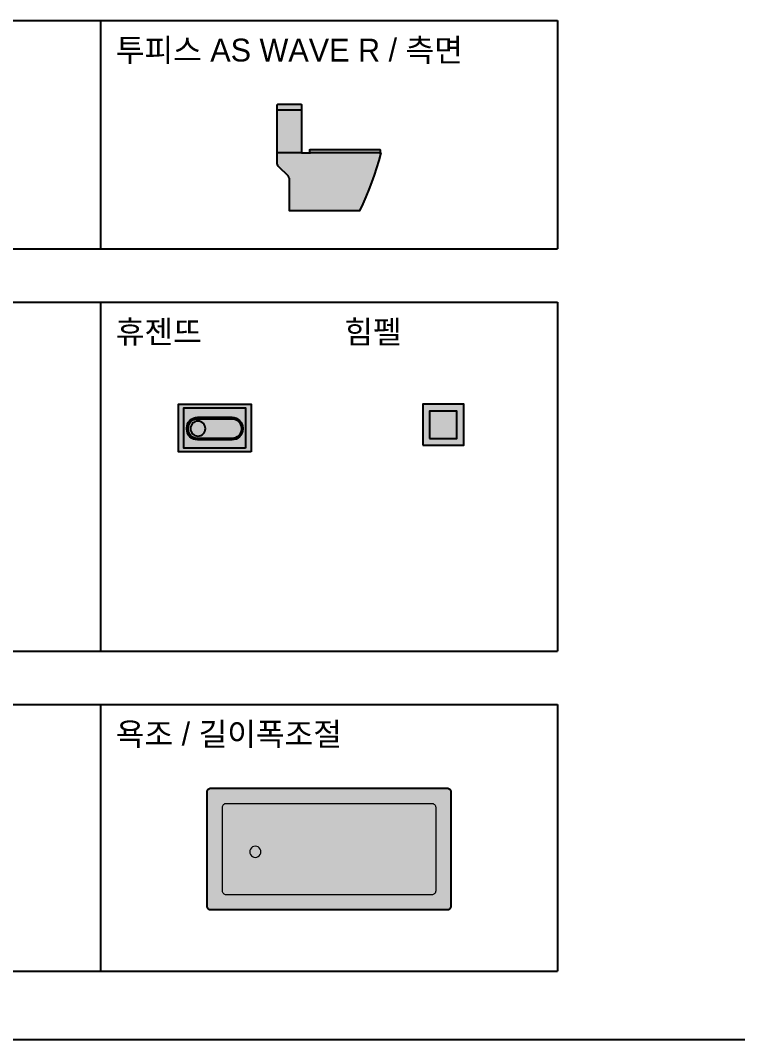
# Model space of a CAD drawing. Header units: millimetres. Extents: x 488786 to 747986, y 25193 to 95000.
# Drawn here: x 548974 to 553682, y 70628 to 77320 of the extents above; entities that cross this region are included whole.
import ezdxf

# ---------------------------------------------------------------- set-up
doc = ezdxf.new("R2010")
doc.units = ezdxf.units.MM
for name, color, linetype in [('10. ETC', 251, 'Continuous'), ('13. TXT2', 43, 'Continuous'), ('25. 255', 255, 'Continuous'), ('6. FUR1', 181, 'Continuous')]:
    doc.layers.add(name, color=color, linetype=linetype)
doc.layers.add('7. FUR2', color=241, linetype='Continuous', lineweight=5)
doc.styles.add('YUHIHA_TEXT', font='Pretendard-Regular.ttf')

# ---------------------------------------------------------------- blocks, each defined once
blk = doc.blocks.new('YUHIHA_Sanitary_Toilet_TwoPiece_B_Side_Geometry')
at = {"layer": '25. 255'}
blk.add_hatch(color=256, dxfattribs=at).paths.add_polyline_path([(216.7, 380.2), (215, 381), (214, 382), (213.2, 383.7), (213, 398), (213.4, 399.9), (214.5, 401.5), (216.1, 402.6), (218, 403), (671, 403), (672.3, 402.8), (674, 402), (675, 401), (675.8, 399.3), (676, 385), (675.6, 383.1), (674.5, 381.5), (672.9, 380.4), (671, 380), (680, 380), (666.8, 331), (652.3, 282.3), (636.6, 234.1), (619.6, 186.3), (601.3, 139), (581.8, 92.1), (561, 45.8), (539, 0), (80, 0), (80, 207.6), (79.9, 210.6), (79.4, 213.5), (78.7, 216.3), (76.5, 221.7), (75, 224.3), (73.2, 226.6), (8.8, 291.3), (6.8, 293.5), (3.5, 298.3), (1.3, 303.7), (0.6, 306.6), (0, 312.5), (0, 380), (0, 660), (0.1, 696.1), (1.5, 698.6), (3.1, 699.6), (5, 700), (156, 699.9), (158.5, 698.6), (159.9, 696.1), (160, 660), (160, 380), (218, 380)])
at = {"layer": '6. FUR1', "linetype": 'Continuous'}
blk.add_lwpolyline([(216.7, 380.2), (215, 381), (214, 382), (213.2, 383.7), (213, 398), (213.4, 399.9), (214.5, 401.5), (216.1, 402.6), (218, 403), (671, 403), (672.3, 402.8), (674, 402), (675, 401), (675.8, 399.3), (676, 385), (675.6, 383.1), (674.5, 381.5), (672.9, 380.4), (671, 380), (680, 380), (666.8, 331), (652.3, 282.3), (636.6, 234.1), (619.6, 186.3), (601.3, 139), (581.8, 92.1), (561, 45.8), (539, 0), (80, 0), (80, 207.6), (79.9, 210.6), (79.4, 213.5), (78.7, 216.3), (76.5, 221.7), (75, 224.3), (73.2, 226.6), (8.8, 291.3), (6.8, 293.5), (3.5, 298.3), (1.3, 303.7), (0.6, 306.6), (0, 312.5), (0, 380), (0, 660), (0.1, 696.1), (1.5, 698.6), (3.1, 699.6), (5, 700), (156, 699.9), (158.5, 698.6), (159.9, 696.1), (160, 660), (160, 380), (218, 380), (216.7, 380.2)], close=True, dxfattribs=at)
at = {"layer": '6. FUR1', "color": 241, "linetype": 'Continuous', "lineweight": -3}
for points in [[(159.3, 660), (0.7, 660)], [(159.3, 380), (0.7, 380)], [(670.3, 380), (218.7, 380)]]:
    blk.add_lwpolyline(points, dxfattribs=at)
blk = doc.blocks.new('YUHIHA_Sanitary_Toilet_TwoPiece_B_Side', base_point=(340, 0))
at = {"layer": '6. FUR1'}
blk.add_blockref('YUHIHA_Sanitary_Toilet_TwoPiece_B_Side_Geometry', (0, 0), dxfattribs=at)
blk = doc.blocks.new('YUHIHA_Sanitary_Bathtub_AdjustableLW_Plan')
at = {"layer": '25. 255'}
h = blk.add_hatch(color=256, dxfattribs=at)
edge = h.paths.add_edge_path()
edge.add_line((0, 25), (0, 775))
edge.add_arc((25, 775), 25, 90, 180, ccw=False)
edge.add_line((25, 800), (1575, 800))
edge.add_arc((1575, 775), 25, 0, 90, ccw=False)
edge.add_line((1600, 775), (1600, 25))
edge.add_arc((1575, 25), 25, -90, 0, ccw=False)
edge.add_line((1575, 0), (25, 0))
edge.add_arc((25, 25), 25, 180, 270, ccw=False)
at = {"layer": '6. FUR1'}
blk.add_lwpolyline([(0, 25), (0, 775, -0.414214), (25, 800), (1575, 800, -0.414214), (1600, 775), (1600, 25, -0.414214), (1575, 0), (25, 0, -0.414214)], format="xyb", close=True, dxfattribs=at)
at = {"layer": '7. FUR2'}
blk.add_lwpolyline([(100, 125), (100, 675, -0.414214), (125, 700), (1475, 700, -0.414214), (1500, 675), (1500, 125, -0.414214), (1475, 100), (125, 100, -0.414214)], format="xyb", close=True, dxfattribs=at)
blk.add_lwpolyline([(351.4, 391.5), (347.8, 400.3), (342, 407.9), (334.4, 413.7), (325.6, 417.3), (316.1, 418.6), (306.7, 417.3), (297.9, 413.7), (290.3, 407.9), (284.5, 400.3), (280.9, 391.5), (279.6, 382.1), (280.9, 372.6), (284.5, 363.8), (290.3, 356.3), (297.9, 350.5), (306.7, 346.8), (316.1, 345.6), (325.6, 346.8), (334.4, 350.5), (342, 356.3), (347.8, 363.8), (351.4, 372.6), (352.7, 382.1)], close=True, dxfattribs=at)
blk = doc.blocks.new('YUHIHA_Sanitary_Ventilator_Huzentte_Plan', base_point=(70368.4, 16138.7))
at = {"layer": '25. 255'}
blk.add_hatch(color=256, dxfattribs=at).paths.add_polyline_path([(70129.9, 15982.2), (70606.9, 15982.2), (70606.9, 16295.2), (70129.9, 16295.2)])
at = {"layer": '6. FUR1'}
blk.add_lwpolyline([(70129.9, 15982.2), (70606.9, 15982.2), (70606.9, 16295.2), (70129.9, 16295.2)], close=True, dxfattribs=at)
at = {"layer": '6. FUR1', "color": 241, "linetype": 'Continuous', "lineweight": -3}
blk.add_lwpolyline([(70165.9, 16006.2), (70570.9, 16006.2), (70570.9, 16271.2), (70165.9, 16271.2)], close=True, dxfattribs=at)
for points in [[(70254.9, 16061.2), (70481.9, 16061.2, 0.414214), (70551.9, 16131.2), (70551.9, 16139.2, 0.414214), (70481.9, 16209.2), (70254.9, 16209.2, 0.414214), (70184.9, 16139.2), (70184.9, 16131.2, 0.414214)], [(70254.9, 16064.2), (70481.9, 16064.2, 0.414214), (70548.9, 16131.2), (70548.9, 16139.2, 0.414214), (70481.9, 16206.2), (70254.9, 16206.2, 0.414214), (70187.9, 16139.2), (70187.9, 16131.2, 0.414214)], [(70254.9, 16067.2), (70481.9, 16067.2, 0.414214), (70545.9, 16131.2), (70545.9, 16139.2, 0.414214), (70481.9, 16203.2), (70254.9, 16203.2, 0.414214), (70190.9, 16139.2), (70190.9, 16131.2, 0.414214)], [(70254.9, 16070.2), (70481.9, 16070.2, 0.414214), (70542.9, 16131.2), (70542.9, 16139.2, 0.414214), (70481.9, 16200.2), (70254.9, 16200.2, 0.414214), (70193.9, 16139.2), (70193.9, 16131.2, 0.414214)]]:
    blk.add_lwpolyline(points, format="xyb", close=True, dxfattribs=at)
blk.add_circle((70479.3, 16135.2), 49, dxfattribs=at)
blk = doc.blocks.new('YUHIHA_Sanitary_Ventilator_Himpel_Plan', base_point=(551750, 74665))
at = {"layer": '25. 255'}
blk.add_hatch(color=256, dxfattribs=at).paths.add_polyline_path([(551615, 74530), (551885, 74530), (551885, 74800), (551615, 74800)])
at = {"layer": '6. FUR1', "ltscale": 0.5}
blk.add_lwpolyline([(551615, 74530), (551885, 74530), (551885, 74800), (551615, 74800)], close=True, dxfattribs=at)
at = {"layer": '6. FUR1'}
blk.add_lwpolyline([(551660, 74575), (551840, 74575), (551840, 74755), (551660, 74755)], close=True, dxfattribs=at)

msp = doc.modelspace()

# ---------------------------------------------------------------- linework, layer by layer
at = {"layer": '10. ETC'}
for p, q in [((543500, 77320), (552500, 77320)), ((549500, 77320), (549500, 75820)), ((552500, 77320), (552500, 75820)), ((543500, 75820), (552500, 75820)), ((543500, 75470), (552500, 75470)), ((549500, 75470), (549500, 73179.3)), ((552500, 75470), (552500, 73179.3)), ((543500, 73179.3), (552500, 73179.3)), ((543500, 72829.3), (552500, 72829.3)), ((549500, 72829.3), (549500, 71078.1)), ((552500, 72829.3), (552500, 71078.1)), ((543500, 71078.1), (552500, 71078.1)), ((532200, 70628.1), (585400, 70628.1))]:
    msp.add_line(p, q, dxfattribs=at)

# ---------------------------------------------------------------- block references
for name, p in [('YUHIHA_Sanitary_Ventilator_Himpel_Plan', (551750, 74665)), ('YUHIHA_Sanitary_Bathtub_AdjustableLW_Plan', (550200, 71479.3))]:
    msp.add_blockref(name, p)
at = {"layer": '6. FUR1'}
msp.add_blockref('YUHIHA_Sanitary_Toilet_TwoPiece_B_Side', (551000, 76070), dxfattribs=at)
at = {"layer": '6. FUR1', "xscale": -1}
msp.add_blockref('YUHIHA_Sanitary_Ventilator_Huzentte_Plan', (550250, 74643.5), dxfattribs=at)

# ---------------------------------------------------------------- texts
at = {"layer": '13. TXT2', "color": 7, "char_height": 150, "attachment_point": 1, "style": 'YUHIHA_TEXT'}
for s, insert, width in [('투피스 AS WAVE R / 측면', (549600, 77200), 2800), ('휴젠뜨', (549600, 75350), 1300), ('힘펠', (551100, 75350), 1300), ('욕조 / 길이폭조절', (549600, 72709.3), 2800)]:
    msp.add_mtext(s, dxfattribs=dict(at, insert=insert, width=width))

doc.saveas('drawing.dxf')
